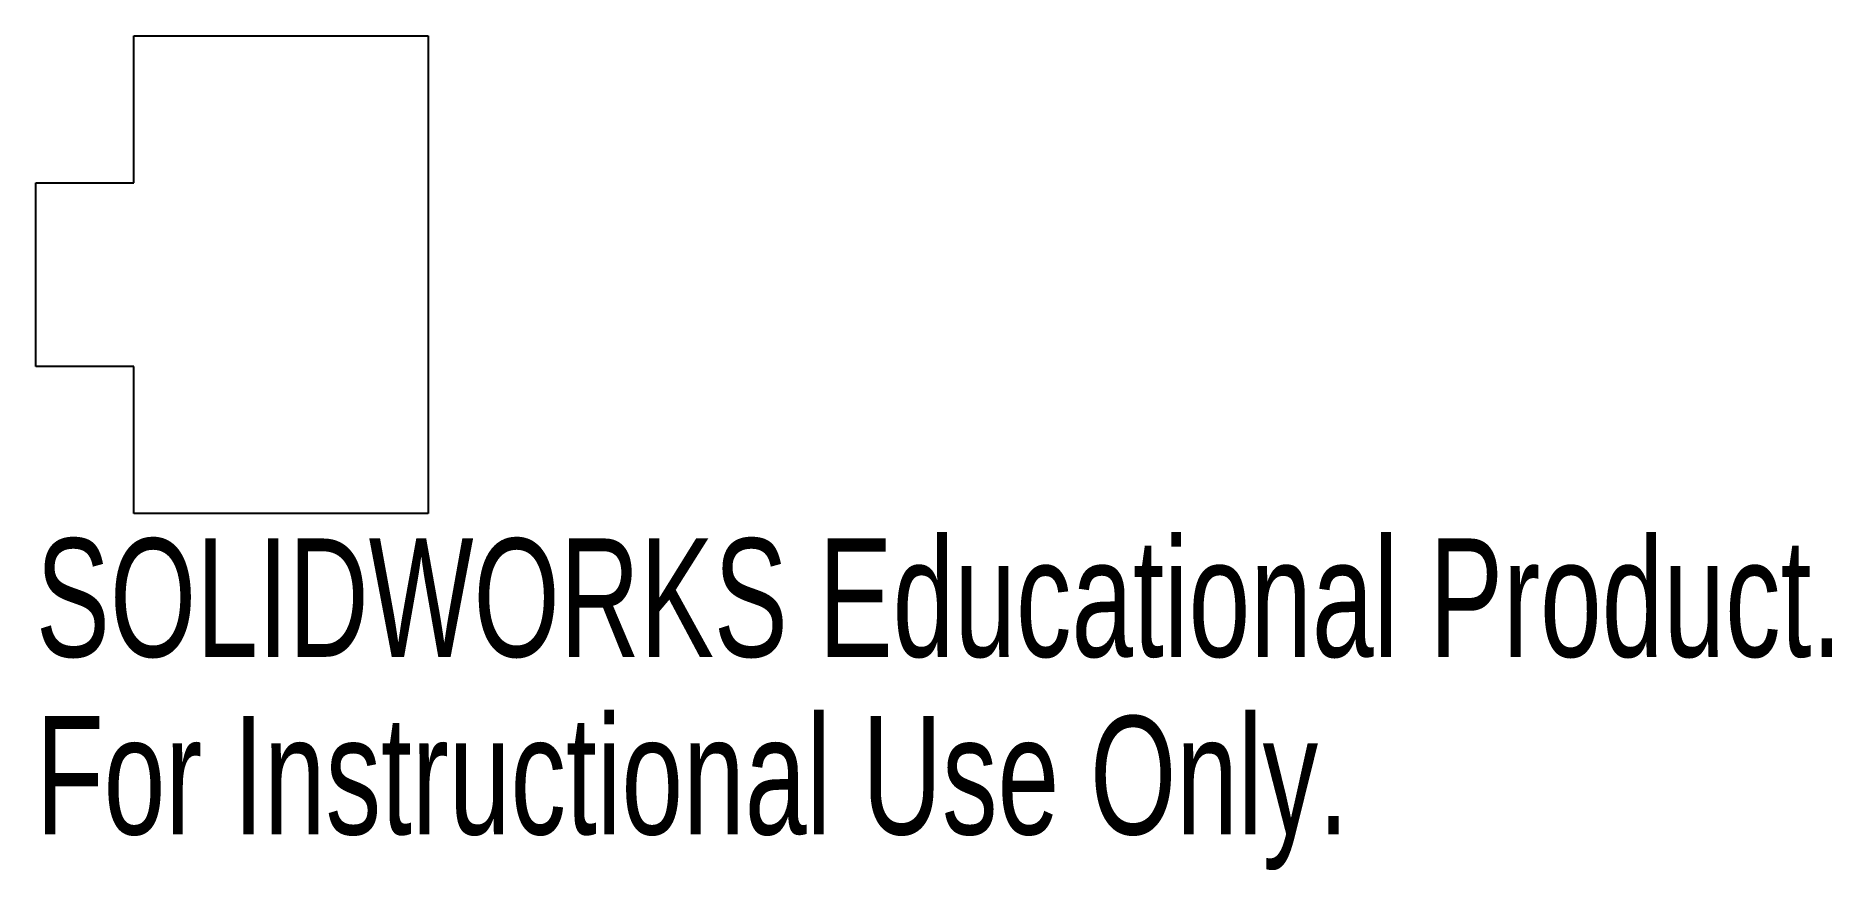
# Model space of a CAD drawing. Header units: millimetres. Extents: x 0 to 73.3, y -24.3 to 9.8.
import ezdxf

# ---------------------------------------------------------------- set-up
doc = ezdxf.new("R2010")
doc.units = ezdxf.units.MM
doc.styles.add('SLDTEXTSTYLE0', font='TXT', dxfattribs={"width": 0.7})

msp = doc.modelspace()

# ---------------------------------------------------------------- linework, layer by layer
at = {"color": 7, "linetype": 'Continuous', "lineweight": 25}
for p, q in [((4, 9.75), (16, 9.75)), ((4, 3.75), (4, 9.75)), ((16, 9.75), (16, -9.75)), ((0, -3.75), (0, 3.75)), ((0, 3.75), (4, 3.75)), ((4, -3.75), (0, -3.75)), ((4, -9.75), (4, -3.75)), ((16, -9.75), (4, -9.75))]:
    msp.add_line(p, q, dxfattribs=at)

# ---------------------------------------------------------------- texts
at = {"color": 7, "linetype": 'Continuous', "char_height": 4.83362, "attachment_point": 1, "style": 'SLDTEXTSTYLE0'}
for s, insert in [('SOLIDWORKS Educational Product.', (0, -10.77)), ('For Instructional Use Only.', (0, -18.02))]:
    msp.add_mtext(s, dxfattribs=dict(at, insert=insert))

doc.saveas('drawing.dxf')
